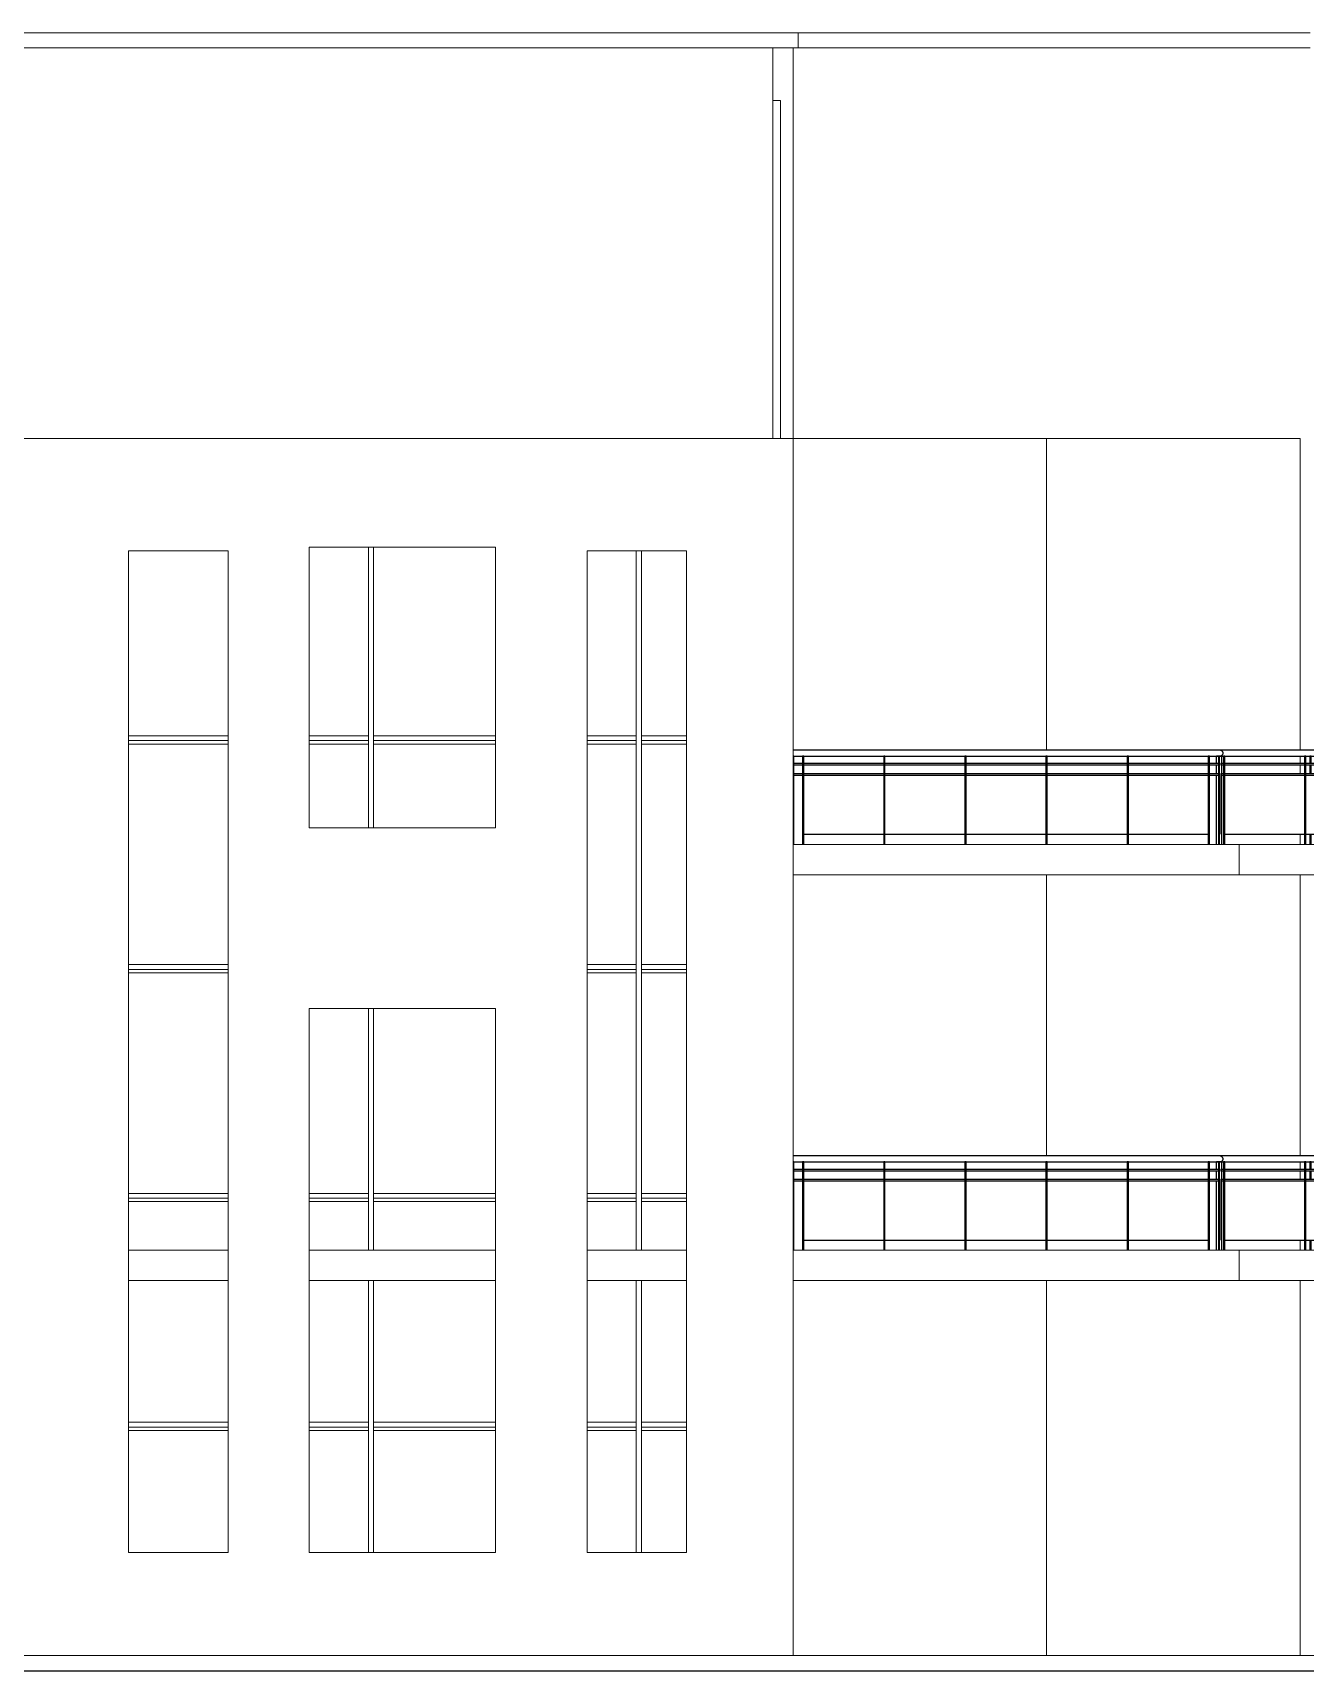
# Model space of a CAD drawing. Header units: millimetres. Extents: x 3062 to 3755, y 1606 to 1663.
# Drawn here: x 3239.114 to 3241.326, y 1630.894 to 1633.742 of the extents above; entities that cross this region are included whole.
import ezdxf

# ---------------------------------------------------------------- set-up
doc = ezdxf.new("R2010")
doc.units = ezdxf.units.MM
for name, color, linetype, lineweight in [('A-FLOR', 192, 'Continuous', 9), ('A-GLAZ-CURT', 52, 'Continuous', 9), ('A-GLAZ-CWMG', 51, 'Continuous', 9), ('A-WALL', 113, 'Continuous', 9)]:
    doc.layers.add(name, color=color, linetype=linetype, lineweight=lineweight)
doc.layers.add('A-Flor-Hral', color=242, linetype='Continuous')

# ---------------------------------------------------------------- blocks, each defined once
blk = doc.blocks.new('Rectangular Mullion - 50 x 150mm-414061-South')
at = {"layer": 'A-GLAZ-CWMG'}
for p, q in [((146482, 15333), (146557, 15333)), ((146557, 15333), (146557, 14400))]:
    blk.add_line(p, q, dxfattribs=at)
blk = doc.blocks.new('Rectangular Mullion - 50 x 150mm-355423-South')
at = {"layer": 'A-GLAZ-CWMG'}
blk.add_line((146557, 14400), (146557, 12000), dxfattribs=at)
blk = doc.blocks.new('Railing - 50 x 12mm-362962-South')
at = {"layer": 'A-Flor-Hral'}
for p, q in [((152588, 4870), (152576, 4870)), ((152576, 4870), (152576, 4800)), ((152588, 4800), (152588, 4870)), ((152576, 4780), (152576, 4700)), ((152588, 4700), (152588, 4780)), ((152576, 4100), (152576, 4000)), ((152588, 4000), (152588, 4100))]:
    blk.add_line(p, q, dxfattribs=at)
blk = doc.blocks.new('Railing - 800mm-362960-South')
at = {"layer": 'A-Flor-Hral'}
blk.add_line((153338, 4100), (153357, 4100), dxfattribs=at)
blk = doc.blocks.new('Railing - 50 x 12mm-V103-South')
at = {"layer": 'A-Flor-Hral'}
for p, q in [((153357, 4800), (153357, 4870)), ((153376, 4870), (153357, 4870)), ((153407, 4870), (153388, 4870)), ((153407, 4870), (153407, 4000)), ((153357, 4700), (153357, 4780)), ((153357, 4000), (153357, 4680))]:
    blk.add_line(p, q, dxfattribs=at)
blk = doc.blocks.new('Railing - 50 x 12mm-V104-South')
at = {"layer": 'A-Flor-Hral'}
for p, q in [((153338, 4870), (153326, 4870)), ((153326, 4870), (153326, 4000)), ((153338, 4000), (153338, 4870))]:
    blk.add_line(p, q, dxfattribs=at)
blk = doc.blocks.new('Railing - 800mm-V105-South')
at = {"layer": 'A-Flor-Hral'}
blk.add_line((152538, 4100), (153326, 4100), dxfattribs=at)
blk = doc.blocks.new('Railing - 50 x 12mm-V106-South')
at = {"layer": 'A-Flor-Hral'}
for p, q in [((150857, 4800), (150857, 4870)), ((150876, 4870), (150857, 4870)), ((150907, 4870), (150888, 4870)), ((150907, 4870), (150907, 4000)), ((150857, 4700), (150857, 4780)), ((150857, 4000), (150857, 4680))]:
    blk.add_line(p, q, dxfattribs=at)
blk = doc.blocks.new('Railing - 800mm-V107-South')
at = {"layer": 'A-Flor-Hral'}
blk.add_line((150889, 4680), (150889, 4100), dxfattribs=at)
blk = doc.blocks.new('Railing - 50 x 12mm-V108-South')
at = {"layer": 'A-Flor-Hral'}
for p, q in [((146690, 4870), (146682, 4870)), ((146690, 4000), (146690, 4870))]:
    blk.add_line(p, q, dxfattribs=at)
blk = doc.blocks.new('Railing - Railing-414402-South')
at = {"layer": 'A-Flor-Hral'}
for p, q in [((146690, 4800), (146776, 4800)), ((146776, 4780), (146690, 4780)), ((146690, 4700), (146776, 4700)), ((146788, 4800), (147576, 4800)), ((147576, 4780), (146788, 4780)), ((146788, 4700), (147576, 4700)), ((147588, 4800), (148376, 4800)), ((148376, 4780), (147588, 4780)), ((147588, 4700), (148376, 4700)), ((148388, 4800), (149176, 4800)), ((149176, 4780), (148388, 4780)), ((148388, 4700), (149176, 4700)), ((149188, 4800), (149976, 4800)), ((149976, 4780), (149188, 4780)), ((149188, 4700), (149976, 4700)), ((149988, 4800), (150776, 4800)), ((150776, 4780), (149988, 4780)), ((149988, 4700), (150776, 4700)), ((150788, 4800), (150876, 4800)), ((150876, 4780), (150788, 4780)), ((150788, 4700), (150876, 4700)), ((150888, 4800), (150892, 4800)), ((150892, 4780), (150888, 4780)), ((150888, 4700), (150892, 4700)), ((150892, 4780), (150892, 4800)), ((150892, 4680), (150892, 4700)), ((150907, 4800), (150926, 4800)), ((150926, 4780), (150907, 4780)), ((150907, 4700), (150926, 4700)), ((150938, 4800), (151726, 4800)), ((151726, 4780), (150938, 4780)), ((150938, 4700), (151726, 4700)), ((151738, 4800), (152526, 4800)), ((152526, 4780), (151738, 4780)), ((151738, 4700), (152526, 4700)), ((152538, 4800), (153326, 4800)), ((153326, 4780), (152538, 4780)), ((152538, 4700), (153326, 4700)), ((153338, 4800), (153376, 4800)), ((153376, 4780), (153338, 4780)), ((153338, 4700), (153376, 4700)), ((153388, 4800), (153392, 4800)), ((153392, 4780), (153388, 4780)), ((153388, 4700), (153392, 4700)), ((153392, 4780), (153392, 4800)), ((153392, 4680), (153392, 4700)), ((146776, 4680), (146690, 4680)), ((147576, 4680), (146788, 4680)), ((148376, 4680), (147588, 4680)), ((149176, 4680), (148388, 4680)), ((149976, 4680), (149188, 4680)), ((150776, 4680), (149988, 4680)), ((150876, 4680), (150788, 4680)), ((150892, 4680), (150888, 4680)), ((150926, 4680), (150907, 4680)), ((151726, 4680), (150938, 4680)), ((152526, 4680), (151738, 4680)), ((153326, 4680), (152538, 4680)), ((153376, 4680), (153338, 4680)), ((153392, 4680), (153388, 4680))]:
    blk.add_line(p, q, dxfattribs=at)
for name, p in [('Railing - 50 x 12mm-V108-South', (0, 0)), ('Railing - 50 x 12mm-V104-South', (-6550, 0)), ('Railing - 50 x 12mm-V104-South', (-5750, 0)), ('Railing - 50 x 12mm-V104-South', (-4950, 0)), ('Railing - 50 x 12mm-V104-South', (-4150, 0)), ('Railing - 50 x 12mm-V104-South', (-3350, 0)), ('Railing - 50 x 12mm-V104-South', (-2550, 0)), ('Railing - 50 x 12mm-V106-South', (0, 0)), ('Railing - 50 x 12mm-V104-South', (-2450, 0)), ('Railing - 50 x 12mm-V104-South', (-2400, 0)), ('Railing - 50 x 12mm-V104-South', (-1600, 0)), ('Railing - 50 x 12mm-362962-South', (-798, 0)), ('Railing - 50 x 12mm-V104-South', (-800, 0)), ('Railing - 50 x 12mm-362962-South', (0, 0)), ('Railing - 50 x 12mm-V104-South', (0, 0)), ('Railing - 50 x 12mm-V103-South', (0, 0)), ('Railing - 50 x 12mm-V104-South', (50, 0)), ('Railing - 800mm-V107-South', (0, 0)), ('Railing - 800mm-V105-South', (-5750, 0)), ('Railing - 800mm-V105-South', (-4950, 0)), ('Railing - 800mm-V105-South', (-4150, 0)), ('Railing - 800mm-V105-South', (-3350, 0)), ('Railing - 800mm-V105-South', (-2550, 0)), ('Railing - 800mm-V105-South', (-1600, 0)), ('Railing - 800mm-V105-South', (-800, 0)), ('Railing - 800mm-V105-South', (0, 0)), ('Railing - 800mm-362960-South', (0, 0))]:
    blk.add_blockref(name, p)
blk = doc.blocks.new('Top Rail Type - Top Rail_Internal_-414576-South')
at = {"layer": 'A-Flor-Hral'}
for p, q in [((150883, 4930), (146682, 4930)), ((146682, 4870), (150883, 4870)), ((153383, 4930), (150883, 4930)), ((150883, 4870), (153383, 4870)), ((152252, 4930), (151782, 4930)), ((151782, 4870), (153063, 4870)), ((152663, 4930), (152393, 4930)), ((153383, 4930), (152792, 4930)), ((153196, 4870), (153383, 4870))]:
    blk.add_line(p, q, dxfattribs=at)
for points, knots in [([(150923, 4900), (150923, 4902), (150922, 4906), (150919, 4912), (150916, 4917), (150912, 4920), (150909, 4922), (150906, 4924), (150903, 4926), (150899, 4927), (150895, 4929), (150891, 4929), (150887, 4930), (150883, 4930), (150880, 4930), (150878, 4930)], [0, 0, 0, 0, 0.0666667, 0.1333333, 0.2, 0.2333333, 0.2666667, 0.3, 0.3333333, 0.3666667, 0.4, 0.4333333, 0.4666667, 0.5, 0.5333333, 0.5333333, 0.5333333, 0.5333333]), ([(150878, 4870), (150880, 4870), (150883, 4870), (150887, 4870), (150891, 4871), (150895, 4871), (150899, 4873), (150903, 4874), (150906, 4876), (150909, 4878), (150912, 4880), (150916, 4883), (150919, 4888), (150922, 4894), (150923, 4898), (150923, 4900)], [0.4666667, 0.4666667, 0.4666667, 0.4666667, 0.5, 0.5333333, 0.5666667, 0.6, 0.6333333, 0.6666667, 0.7, 0.7333333, 0.7666667, 0.8, 0.8666667, 0.9333333, 1, 1, 1, 1]), ([(153378, 4870), (153380, 4870), (153383, 4870), (153387, 4870), (153391, 4871), (153395, 4871), (153399, 4873), (153403, 4874), (153406, 4876), (153409, 4878), (153412, 4880), (153416, 4883), (153419, 4888), (153422, 4894), (153423, 4898), (153423, 4900)], [0.4666667, 0.4666667, 0.4666667, 0.4666667, 0.5, 0.5333333, 0.5666667, 0.6, 0.6333333, 0.6666667, 0.7, 0.7333333, 0.7666667, 0.8, 0.8666667, 0.9333333, 1, 1, 1, 1]), ([(153423, 4900), (153423, 4902), (153422, 4906), (153419, 4912), (153416, 4917), (153412, 4920), (153409, 4922), (153406, 4924), (153403, 4926), (153399, 4927), (153395, 4929), (153391, 4929), (153387, 4930), (153383, 4930), (153380, 4930), (153379, 4930)], [0, 0, 0, 0, 0.0666667, 0.1333333, 0.2, 0.2333333, 0.2666667, 0.3, 0.3333333, 0.3666667, 0.4, 0.4333333, 0.4666667, 0.5, 0.5311634, 0.5311634, 0.5311634, 0.5311634]), ([(153387, 4930), (153385, 4930), (153383, 4930), (153380, 4930), (153379, 4930)], [0.46666667, 0.46666667, 0.46666667, 0.46666667, 0.5, 0.5311634, 0.5311634, 0.5311634, 0.5311634])]:
    blk.add_open_spline(points, degree=3, knots=knots, dxfattribs=at)
for points in [[(150887, 4930), (150885, 4930), (150883, 4930), (150880, 4930), (150878, 4930)], [(150878, 4870), (150880, 4870), (150883, 4870), (150885, 4870), (150887, 4870)], [(153378, 4870), (153380, 4870), (153383, 4870), (153385, 4870), (153387, 4870)]]:
    blk.add_open_spline(points, degree=3, dxfattribs=at)
blk = doc.blocks.new('Railing - 800mm-V109-South')
at = {"layer": 'A-Flor-Hral'}
blk.add_line((150889, 8680), (150889, 8100), dxfattribs=at)
blk = doc.blocks.new('Railing - Railing-414598-South')
at = {"layer": 'A-Flor-Hral'}
for p, q in [((146690, 8800), (146776, 8800)), ((146776, 8780), (146690, 8780)), ((146788, 8800), (147576, 8800)), ((147576, 8780), (146788, 8780)), ((147588, 8800), (148376, 8800)), ((148376, 8780), (147588, 8780)), ((148388, 8800), (149176, 8800)), ((149176, 8780), (148388, 8780)), ((149188, 8800), (149976, 8800)), ((149976, 8780), (149188, 8780)), ((149988, 8800), (150776, 8800)), ((150776, 8780), (149988, 8780)), ((150788, 8800), (150876, 8800)), ((150876, 8780), (150788, 8780)), ((150888, 8800), (150892, 8800)), ((150892, 8780), (150888, 8780)), ((150892, 8780), (150892, 8800)), ((150907, 8800), (150926, 8800)), ((150926, 8780), (150907, 8780)), ((150938, 8800), (151726, 8800)), ((151726, 8780), (150938, 8780)), ((151738, 8800), (152526, 8800)), ((152526, 8780), (151738, 8780)), ((152538, 8800), (153326, 8800)), ((153326, 8780), (152538, 8780)), ((153338, 8800), (153376, 8800)), ((153376, 8780), (153338, 8780)), ((153388, 8800), (153392, 8800)), ((153392, 8780), (153388, 8780)), ((153392, 8780), (153392, 8800)), ((146690, 8700), (146776, 8700)), ((146776, 8680), (146690, 8680)), ((146788, 8700), (147576, 8700)), ((147576, 8680), (146788, 8680)), ((147588, 8700), (148376, 8700)), ((148376, 8680), (147588, 8680)), ((148388, 8700), (149176, 8700)), ((149176, 8680), (148388, 8680)), ((149188, 8700), (149976, 8700)), ((149976, 8680), (149188, 8680)), ((149988, 8700), (150776, 8700)), ((150776, 8680), (149988, 8680)), ((150788, 8700), (150876, 8700)), ((150876, 8680), (150788, 8680)), ((150888, 8700), (150892, 8700)), ((150892, 8680), (150888, 8680)), ((150892, 8680), (150892, 8700)), ((150907, 8700), (150926, 8700)), ((150926, 8680), (150907, 8680)), ((150938, 8700), (151726, 8700)), ((151726, 8680), (150938, 8680)), ((151738, 8700), (152526, 8700)), ((152526, 8680), (151738, 8680)), ((152538, 8700), (153326, 8700)), ((153326, 8680), (152538, 8680)), ((153338, 8700), (153376, 8700)), ((153376, 8680), (153338, 8680)), ((153388, 8700), (153392, 8700)), ((153392, 8680), (153388, 8680)), ((153392, 8680), (153392, 8700))]:
    blk.add_line(p, q, dxfattribs=at)
for name, p in [('Railing - 50 x 12mm-V108-South', (0, 4000)), ('Railing - 50 x 12mm-V104-South', (-6550, 4000)), ('Railing - 50 x 12mm-V104-South', (-5750, 4000)), ('Railing - 50 x 12mm-V104-South', (-4950, 4000)), ('Railing - 50 x 12mm-V104-South', (-4150, 4000)), ('Railing - 50 x 12mm-V104-South', (-3350, 4000)), ('Railing - 50 x 12mm-V104-South', (-2550, 4000)), ('Railing - 50 x 12mm-V103-South', (-2500, 4000)), ('Railing - 50 x 12mm-V104-South', (-2450, 4000)), ('Railing - 50 x 12mm-V104-South', (-2400, 4000)), ('Railing - 50 x 12mm-V104-South', (-1600, 4000)), ('Railing - 50 x 12mm-362962-South', (-798, 4000)), ('Railing - 50 x 12mm-V104-South', (-800, 4000)), ('Railing - 50 x 12mm-362962-South', (0, 4000)), ('Railing - 50 x 12mm-V104-South', (0, 4000)), ('Railing - 50 x 12mm-V106-South', (2500, 4000)), ('Railing - 50 x 12mm-V104-South', (50, 4000)), ('Railing - 800mm-V109-South', (0, 0)), ('Railing - 800mm-V105-South', (-5750, 4000)), ('Railing - 800mm-V105-South', (-4950, 4000)), ('Railing - 800mm-V105-South', (-4150, 4000)), ('Railing - 800mm-V105-South', (-3350, 4000)), ('Railing - 800mm-V105-South', (-2550, 4000)), ('Railing - 800mm-V105-South', (-1600, 4000)), ('Railing - 800mm-V105-South', (-800, 4000)), ('Railing - 800mm-V105-South', (0, 4000)), ('Railing - 800mm-362960-South', (0, 4000))]:
    blk.add_blockref(name, p)
blk = doc.blocks.new('Top Rail Type - Top Rail_Internal_-414610-South')
at = {"layer": 'A-Flor-Hral'}
for p, q in [((150883, 8930), (146682, 8930)), ((153383, 8930), (150883, 8930)), ((152252, 8930), (151782, 8930)), ((152663, 8930), (152393, 8930)), ((153383, 8930), (152792, 8930)), ((146682, 8870), (150883, 8870)), ((150883, 8870), (153383, 8870)), ((151782, 8870), (153063, 8870)), ((153196, 8870), (153383, 8870))]:
    blk.add_line(p, q, dxfattribs=at)
for points, knots in [([(150923, 8900), (150923, 8902), (150922, 8906), (150919, 8912), (150916, 8917), (150912, 8920), (150909, 8922), (150906, 8924), (150903, 8926), (150899, 8927), (150895, 8929), (150891, 8929), (150887, 8930), (150883, 8930), (150880, 8930), (150878, 8930)], [0, 0, 0, 0, 0.0666667, 0.1333333, 0.2, 0.2333333, 0.2666667, 0.3, 0.3333333, 0.3666667, 0.4, 0.4333333, 0.4666667, 0.5, 0.5333333, 0.5333333, 0.5333333, 0.5333333]), ([(150878, 8870), (150880, 8870), (150883, 8870), (150887, 8870), (150891, 8871), (150895, 8871), (150899, 8873), (150903, 8874), (150906, 8876), (150909, 8878), (150912, 8880), (150916, 8883), (150919, 8888), (150922, 8894), (150923, 8898), (150923, 8900)], [0.4666667, 0.4666667, 0.4666667, 0.4666667, 0.5, 0.5333333, 0.5666667, 0.6, 0.6333333, 0.6666667, 0.7, 0.7333333, 0.7666667, 0.8, 0.8666667, 0.9333333, 1, 1, 1, 1]), ([(153378, 8870), (153380, 8870), (153383, 8870), (153387, 8870), (153391, 8871), (153395, 8871), (153399, 8873), (153403, 8874), (153406, 8876), (153409, 8878), (153412, 8880), (153416, 8883), (153419, 8888), (153422, 8894), (153423, 8898), (153423, 8900)], [0.4666667, 0.4666667, 0.4666667, 0.4666667, 0.5, 0.5333333, 0.5666667, 0.6, 0.6333333, 0.6666667, 0.7, 0.7333333, 0.7666667, 0.8, 0.8666667, 0.9333333, 1, 1, 1, 1]), ([(153423, 8900), (153423, 8902), (153422, 8906), (153419, 8912), (153416, 8917), (153412, 8920), (153409, 8922), (153406, 8924), (153403, 8926), (153399, 8927), (153395, 8929), (153391, 8929), (153387, 8930), (153383, 8930), (153380, 8930), (153379, 8930)], [0, 0, 0, 0, 0.0666667, 0.1333333, 0.2, 0.2333333, 0.2666667, 0.3, 0.3333333, 0.3666667, 0.4, 0.4333333, 0.4666667, 0.5, 0.5311634, 0.5311634, 0.5311634, 0.5311634]), ([(153387, 8930), (153385, 8930), (153383, 8930), (153380, 8930), (153379, 8930)], [0.46666667, 0.46666667, 0.46666667, 0.46666667, 0.5, 0.5311634, 0.5311634, 0.5311634, 0.5311634])]:
    blk.add_open_spline(points, degree=3, knots=knots, dxfattribs=at)
for points in [[(150887, 8930), (150885, 8930), (150883, 8930), (150880, 8930), (150878, 8930)], [(150878, 8870), (150880, 8870), (150883, 8870), (150885, 8870), (150887, 8870)], [(153378, 8870), (153380, 8870), (153383, 8870), (153385, 8870), (153387, 8870)]]:
    blk.add_open_spline(points, degree=3, dxfattribs=at)
blk = doc.blocks.new('System Panel - Glazed-417842-South')
at = {"layer": 'A-GLAZ-CURT'}
blk.add_line((141112, 2223), (140132, 2223), dxfattribs=at)
blk = doc.blocks.new('System Panel - Glazed-V118-South')
at = {"layer": 'A-GLAZ-CURT'}
blk.add_line((142497, 2223), (141912, 2223), dxfattribs=at)
blk = doc.blocks.new('System Panel - Glazed-V119-South')
at = {"layer": 'A-GLAZ-CURT'}
blk.add_line((143750, 2223), (142547, 2223), dxfattribs=at)
blk = doc.blocks.new('System Panel - Glazed-V120-South')
at = {"layer": 'A-GLAZ-CURT'}
blk.add_line((145137, 2223), (144652, 2223), dxfattribs=at)
blk = doc.blocks.new('System Panel - Glazed-417841-South')
at = {"layer": 'A-GLAZ-CURT'}
blk.add_line((145632, 2223), (145187, 2223), dxfattribs=at)
blk = doc.blocks.new('System Panel - Glazed-417844-South')
at = {"layer": 'A-GLAZ-CURT'}
blk.add_line((141112, 4479), (140132, 4479), dxfattribs=at)
blk = doc.blocks.new('System Panel - Glazed-V121-South')
at = {"layer": 'A-GLAZ-CURT'}
blk.add_line((142497, 4479), (141912, 4479), dxfattribs=at)
blk = doc.blocks.new('System Panel - Glazed-V122-South')
at = {"layer": 'A-GLAZ-CURT'}
blk.add_line((143750, 4479), (142547, 4479), dxfattribs=at)
blk = doc.blocks.new('System Panel - Glazed-V123-South')
at = {"layer": 'A-GLAZ-CURT'}
blk.add_line((145137, 4479), (144652, 4479), dxfattribs=at)
blk = doc.blocks.new('System Panel - Glazed-417843-South')
at = {"layer": 'A-GLAZ-CURT'}
blk.add_line((145632, 4479), (145187, 4479), dxfattribs=at)
blk = doc.blocks.new('System Panel - Glazed-V124-South')
at = {"layer": 'A-GLAZ-CURT'}
blk.add_line((141112, 6734), (140132, 6734), dxfattribs=at)
blk = doc.blocks.new('System Panel - Glazed-V127-South')
at = {"layer": 'A-GLAZ-CURT'}
blk.add_line((145137, 6734), (144652, 6734), dxfattribs=at)
blk = doc.blocks.new('System Panel - Glazed-V128-South')
at = {"layer": 'A-GLAZ-CURT'}
blk.add_line((145632, 6734), (145187, 6734), dxfattribs=at)
blk = doc.blocks.new('System Panel - Glazed-V129-South')
at = {"layer": 'A-GLAZ-CURT'}
blk.add_line((142497, 8989), (141912, 8989), dxfattribs=at)
blk = doc.blocks.new('System Panel - Glazed-V130-South')
at = {"layer": 'A-GLAZ-CURT'}
blk.add_line((143750, 8989), (142547, 8989), dxfattribs=at)
blk = doc.blocks.new('Rectangular Mullion - 50 x 150mm-417840-South')
at = {"layer": 'A-GLAZ-CWMG'}
for p, q in [((141112, 2304), (140132, 2304)), ((140132, 2257), (141112, 2257))]:
    blk.add_line(p, q, dxfattribs=at)
blk = doc.blocks.new('Rectangular Mullion - 50 x 150mm-V131-South')
at = {"layer": 'A-GLAZ-CWMG'}
for p, q in [((142497, 2304), (141912, 2304)), ((142497, 2304), (142497, 2257)), ((141912, 2257), (142497, 2257))]:
    blk.add_line(p, q, dxfattribs=at)
blk = doc.blocks.new('Rectangular Mullion - 50 x 150mm-V132-South')
at = {"layer": 'A-GLAZ-CWMG'}
for p, q in [((142547, 2257), (142547, 2304)), ((143750, 2304), (142547, 2304)), ((142547, 2257), (143750, 2257))]:
    blk.add_line(p, q, dxfattribs=at)
blk = doc.blocks.new('Rectangular Mullion - 50 x 150mm-V133-South')
at = {"layer": 'A-GLAZ-CWMG'}
for p, q in [((145137, 2304), (144652, 2304)), ((145137, 2304), (145137, 2257)), ((144652, 2257), (145137, 2257))]:
    blk.add_line(p, q, dxfattribs=at)
blk = doc.blocks.new('Rectangular Mullion - 50 x 150mm-417839-South')
at = {"layer": 'A-GLAZ-CWMG'}
for p, q in [((145187, 2257), (145187, 2304)), ((145632, 2304), (145187, 2304)), ((145187, 2257), (145632, 2257))]:
    blk.add_line(p, q, dxfattribs=at)
blk = doc.blocks.new('Rectangular Mullion - 50 x 150mm-V134-South')
at = {"layer": 'A-GLAZ-CWMG'}
for p, q in [((142497, 2281), (142497, 1020)), ((142547, 1020), (142547, 2281))]:
    blk.add_line(p, q, dxfattribs=at)
blk = doc.blocks.new('Rectangular Mullion - 50 x 150mm-V135-South')
at = {"layer": 'A-GLAZ-CWMG'}
for p, q in [((142497, 4536), (142497, 4000)), ((142547, 4000), (142547, 4536)), ((142497, 3700), (142497, 2281)), ((142547, 2281), (142547, 3700))]:
    blk.add_line(p, q, dxfattribs=at)
blk = doc.blocks.new('Rectangular Mullion - 50 x 150mm-V136-South')
at = {"layer": 'A-GLAZ-CWMG'}
for p, q in [((142497, 6382), (142497, 4536)), ((142547, 4536), (142547, 6382))]:
    blk.add_line(p, q, dxfattribs=at)
blk = doc.blocks.new('Rectangular Mullion - 50 x 150mm-V137-South')
at = {"layer": 'A-GLAZ-CWMG'}
for p, q in [((145137, 6791), (145137, 4536)), ((145187, 4536), (145187, 6791))]:
    blk.add_line(p, q, dxfattribs=at)
blk = doc.blocks.new('Rectangular Mullion - 50 x 150mm-V138-South')
at = {"layer": 'A-GLAZ-CWMG'}
for p, q in [((142497, 9047), (142497, 8164)), ((142547, 8164), (142547, 9047))]:
    blk.add_line(p, q, dxfattribs=at)
blk = doc.blocks.new('Rectangular Mullion - 50 x 150mm-V144-South')
at = {"layer": 'A-GLAZ-CWMG'}
for p, q in [((142497, 10929), (142497, 9047)), ((142547, 9047), (142547, 10929))]:
    blk.add_line(p, q, dxfattribs=at)
blk = doc.blocks.new('Rectangular Mullion - 50 x 150mm-V145-South')
at = {"layer": 'A-GLAZ-CWMG'}
for p, q in [((145137, 10895), (145137, 9047)), ((145187, 9047), (145187, 10895))]:
    blk.add_line(p, q, dxfattribs=at)

msp = doc.modelspace()

# ---------------------------------------------------------------- linework, layer by layer
at = {"layer": 'A-FLOR'}
for p, q in [((3233.2059, 1633.7421), (3241.3345, 1633.7421)), ((3240.4441, 1633.7421), (3240.4441, 1633.7156)), ((3241.3345, 1633.7156), (3240.4, 1633.7156)), ((3240.4353, 1632.3315), (3241.6519, 1632.3315)), ((3241.2111, 1632.3315), (3241.2111, 1632.2786)), ((3241.6519, 1632.2786), (3240.4353, 1632.2786)), ((3239.2803, 1631.6261), (3239.4531, 1631.6261)), ((3239.5942, 1631.6261), (3239.9183, 1631.6261)), ((3240.0773, 1631.6261), (3240.2501, 1631.6261)), ((3240.4353, 1631.6261), (3241.6519, 1631.6261)), ((3241.2111, 1631.6261), (3241.2111, 1631.5733)), ((3239.4531, 1631.5733), (3239.2803, 1631.5733)), ((3239.9183, 1631.5733), (3239.5942, 1631.5733)), ((3240.2501, 1631.5733), (3240.0773, 1631.5733)), ((3241.6519, 1631.5733), (3240.4353, 1631.5733)), ((3230.4223, 1630.9217), (3243.75, 1630.9217)), ((3243.7506, 1630.8953), (3230.4228, 1630.8953)), ((3243.7506, 1630.8944), (3230.4228, 1630.8944))]:
    msp.add_line(p, q, dxfattribs=at)
at = {"layer": 'A-WALL'}
for p, q in [((3240.4, 1633.7156), (3233.2059, 1633.7156)), ((3240.4, 1633.0368), (3240.4, 1633.7156)), ((3240.4353, 1633.7156), (3240.4353, 1633.0368)), ((3241.3169, 1633.0368), (3232.7546, 1633.0368)), ((3240.4353, 1633.0368), (3240.4353, 1630.9217)), ((3240.8761, 1633.0368), (3240.8761, 1632.4954)), ((3241.3169, 1633.0368), (3241.3169, 1632.4954)), ((3239.2803, 1632.8419), (3239.4531, 1632.8419)), ((3239.2803, 1631.1007), (3239.2803, 1632.8419)), ((3239.4531, 1632.8419), (3239.4531, 1631.1007)), ((3239.5942, 1632.848), (3239.9183, 1632.848)), ((3239.5942, 1632.3604), (3239.5942, 1632.848)), ((3239.9183, 1632.848), (3239.9183, 1632.3604)), ((3240.0773, 1632.8419), (3240.2501, 1632.8419)), ((3240.0773, 1631.1007), (3240.0773, 1632.8419)), ((3240.2501, 1632.8419), (3240.2501, 1631.1007)), ((3241.3169, 1632.4849), (3241.3169, 1632.4725)), ((3241.3169, 1632.469), (3241.3169, 1632.4549)), ((3239.9183, 1632.3604), (3239.5942, 1632.3604)), ((3241.3169, 1632.3491), (3241.3169, 1632.3315)), ((3240.8761, 1632.2786), (3240.8761, 1631.7901)), ((3241.3169, 1632.2786), (3241.3169, 1631.7901)), ((3239.5942, 1632.0462), (3239.9183, 1632.0462)), ((3239.5942, 1631.1007), (3239.5942, 1632.0462)), ((3239.9183, 1632.0462), (3239.9183, 1631.1007)), ((3241.3169, 1631.7796), (3241.3169, 1631.7672)), ((3241.3169, 1631.7637), (3241.3169, 1631.7496)), ((3241.3169, 1631.6438), (3241.3169, 1631.6261)), ((3240.8761, 1631.5733), (3240.8761, 1630.9217)), ((3241.3169, 1631.5733), (3241.3169, 1630.9217)), ((3239.4531, 1631.1007), (3239.2803, 1631.1007)), ((3239.9183, 1631.1007), (3239.5942, 1631.1007)), ((3240.2501, 1631.1007), (3240.0773, 1631.1007))]:
    msp.add_line(p, q, dxfattribs=at)

# ---------------------------------------------------------------- block references
at = {"layer": 'A-Flor-Hral', "xscale": 0.0001763266083770742, "yscale": 0.0001763266083770742, "zscale": 0.0001763266083770742}
for name in ['Top Rail Type - Top Rail_Internal_-414610-South', 'Railing - Railing-414598-South', 'Top Rail Type - Top Rail_Internal_-414576-South', 'Railing - Railing-414402-South']:
    msp.add_blockref(name, (3214.5713, 1630.9208), dxfattribs=at)
at = {"layer": 'A-GLAZ-CURT', "xscale": 0.0001763266083770742, "yscale": 0.0001763266083770742, "zscale": 0.0001763266083770742}
for name, p in [('System Panel - Glazed-V124-South', (3214.5713, 1631.3185)), ('System Panel - Glazed-V129-South', (3214.5713, 1630.9208)), ('System Panel - Glazed-V130-South', (3214.5713, 1630.9208)), ('System Panel - Glazed-V127-South', (3214.5713, 1631.3185)), ('System Panel - Glazed-V128-South', (3214.5713, 1631.3185)), ('System Panel - Glazed-V124-South', (3214.5713, 1630.9208)), ('System Panel - Glazed-V127-South', (3214.5713, 1630.9208)), ('System Panel - Glazed-V128-South', (3214.5713, 1630.9208)), ('System Panel - Glazed-417844-South', (3214.5713, 1630.9208)), ('System Panel - Glazed-V121-South', (3214.5713, 1630.9208)), ('System Panel - Glazed-V122-South', (3214.5713, 1630.9208)), ('System Panel - Glazed-V123-South', (3214.5713, 1630.9208)), ('System Panel - Glazed-417843-South', (3214.5713, 1630.9208)), ('System Panel - Glazed-417842-South', (3214.5713, 1630.9208)), ('System Panel - Glazed-V118-South', (3214.5713, 1630.9208)), ('System Panel - Glazed-V119-South', (3214.5713, 1630.9208)), ('System Panel - Glazed-V120-South', (3214.5713, 1630.9208)), ('System Panel - Glazed-417841-South', (3214.5713, 1630.9208))]:
    msp.add_blockref(name, p, dxfattribs=at)
at = {"layer": 'A-GLAZ-CWMG', "xscale": 0.0001763266083770742, "yscale": 0.0001763266083770742, "zscale": 0.0001763266083770742}
for name, p in [('Rectangular Mullion - 50 x 150mm-414061-South', (3214.5713, 1630.9208)), ('Rectangular Mullion - 50 x 150mm-355423-South', (3214.5713, 1630.9208)), ('Rectangular Mullion - 50 x 150mm-V144-South', (3214.5713, 1630.9208)), ('Rectangular Mullion - 50 x 150mm-V145-South', (3214.5713, 1630.9208)), ('Rectangular Mullion - 50 x 150mm-417840-South', (3214.5713, 1632.1138)), ('Rectangular Mullion - 50 x 150mm-V131-South', (3214.5713, 1632.1138)), ('Rectangular Mullion - 50 x 150mm-V138-South', (3214.5713, 1630.9208)), ('Rectangular Mullion - 50 x 150mm-V132-South', (3214.5713, 1632.1138)), ('Rectangular Mullion - 50 x 150mm-V133-South', (3214.5713, 1632.1138)), ('Rectangular Mullion - 50 x 150mm-V137-South', (3214.5713, 1631.3185)), ('Rectangular Mullion - 50 x 150mm-417839-South', (3214.5713, 1632.1138)), ('Rectangular Mullion - 50 x 150mm-417840-South', (3214.5713, 1631.7162)), ('Rectangular Mullion - 50 x 150mm-V133-South', (3214.5713, 1631.7162)), ('Rectangular Mullion - 50 x 150mm-V137-South', (3214.5713, 1630.9208)), ('Rectangular Mullion - 50 x 150mm-417839-South', (3214.5713, 1631.7162)), ('Rectangular Mullion - 50 x 150mm-V136-South', (3214.5713, 1630.9208)), ('Rectangular Mullion - 50 x 150mm-417840-South', (3214.5713, 1631.3185)), ('Rectangular Mullion - 50 x 150mm-V131-South', (3214.5713, 1631.3185)), ('Rectangular Mullion - 50 x 150mm-V135-South', (3214.5713, 1630.9208)), ('Rectangular Mullion - 50 x 150mm-V132-South', (3214.5713, 1631.3185)), ('Rectangular Mullion - 50 x 150mm-V133-South', (3214.5713, 1631.3185)), ('Rectangular Mullion - 50 x 150mm-V135-South', (3215.0368, 1630.9208)), ('Rectangular Mullion - 50 x 150mm-417839-South', (3214.5713, 1631.3185)), ('Rectangular Mullion - 50 x 150mm-417840-South', (3214.5713, 1630.9208)), ('Rectangular Mullion - 50 x 150mm-V131-South', (3214.5713, 1630.9208)), ('Rectangular Mullion - 50 x 150mm-V134-South', (3214.5713, 1630.9208)), ('Rectangular Mullion - 50 x 150mm-V132-South', (3214.5713, 1630.9208)), ('Rectangular Mullion - 50 x 150mm-V133-South', (3214.5713, 1630.9208)), ('Rectangular Mullion - 50 x 150mm-V134-South', (3215.0368, 1630.9208)), ('Rectangular Mullion - 50 x 150mm-417839-South', (3214.5713, 1630.9208))]:
    msp.add_blockref(name, p, dxfattribs=at)

doc.saveas('drawing.dxf')
